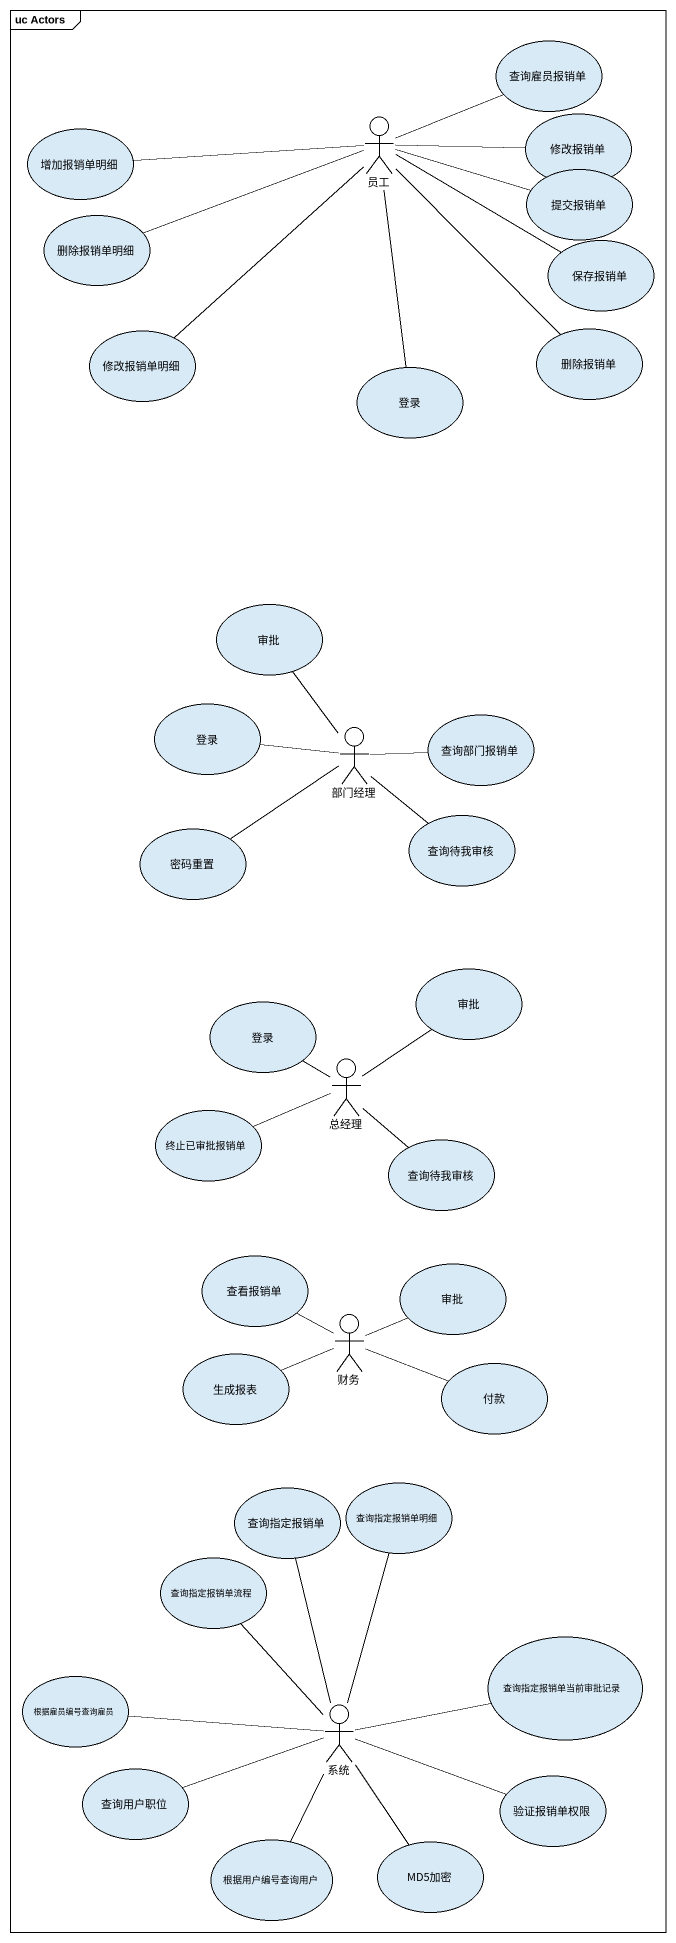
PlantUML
@startuml
mainframe uc Actors
usecase 查询雇员报销单
usecase 增加报销单明细
actor 员工
usecase 修改报销单
usecase 提交报销单
usecase 删除报销单明细
usecase 保存报销单
usecase 修改报销单明细
usecase 删除报销单
usecase 登录
usecase 审批
usecase "登录" as 登录_2
actor 部门经理
usecase 查询部门报销单
usecase 密码重置
usecase 查询待我审核
usecase "审批" as 审批_2
usecase "登录" as 登录_3
actor 总经理
usecase 终止已审批报销单
usecase "查询待我审核" as 查询待我审核_2
usecase 查看报销单
usecase "审批" as 审批_3
actor 财务
usecase 生成报表
usecase 付款
usecase 查询指定报销单
usecase 查询指定报销单明细
usecase 查询指定报销单流程
usecase 查询指定报销单当前审批记录
usecase 根据雇员编号查询雇员
actor 系统
usecase 查询用户职位
usecase 验证报销单权限
usecase 根据用户编号查询用户
usecase MD5加密
员工 -right- 查询雇员报销单
员工 -left- 增加报销单明细
员工 -right- 修改报销单
员工 -right- 提交报销单
员工 -left- 删除报销单明细
员工 -right- 保存报销单
员工 -- 修改报销单明细
员工 -- 删除报销单
员工 -- 登录
部门经理 -up- 审批
部门经理 -left- 登录_2
部门经理 -right- 查询部门报销单
部门经理 -left- 密码重置
部门经理 -- 查询待我审核
总经理 -up- 审批_2
总经理 -up- 登录_3
总经理 -left- 终止已审批报销单
总经理 -- 查询待我审核_2
财务 -up- 查看报销单
财务 -right- 审批_3
财务 -left- 生成报表
财务 -right- 付款
系统 -up- 查询指定报销单
系统 -up- 查询指定报销单明细
系统 -up- 查询指定报销单流程
系统 -right- 查询指定报销单当前审批记录
系统 -left- 根据雇员编号查询雇员
系统 -left- 查询用户职位
系统 -right- 验证报销单权限
系统 -- 根据用户编号查询用户
系统 -- MD5加密
@enduml
